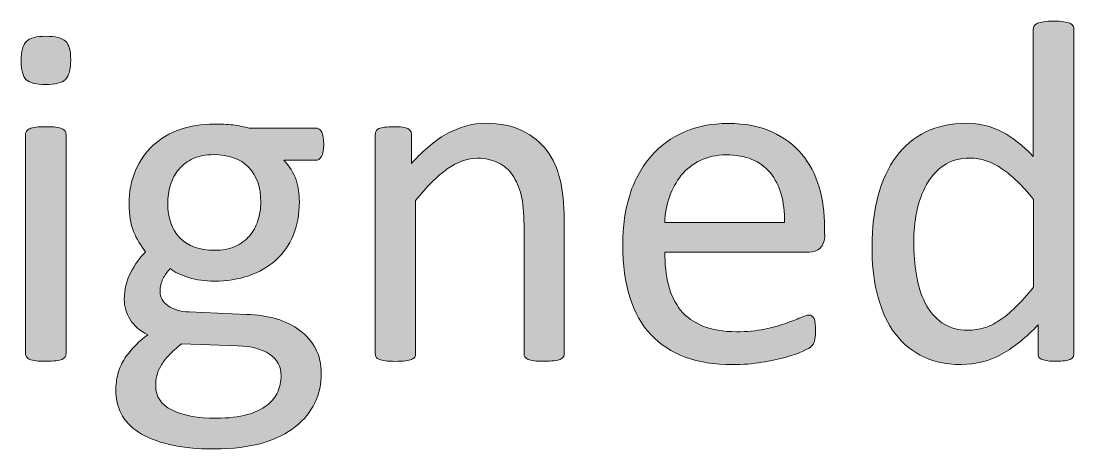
# Model space of a CAD drawing. Header units: inches. Extents: x 247 to 2765, y -1897 to -1110.
# Drawn here: x 672.48 to 680.8, y -1879.73 to -1876.35 of the extents above; entities that cross this region are included whole.
import ezdxf

# ---------------------------------------------------------------- set-up
doc = ezdxf.new("R2010")
doc.units = ezdxf.units.IN
doc.header["$MEASUREMENT"] = 0
doc.layers.add('Layer 1', color=7, linetype='Continuous')

# ---------------------------------------------------------------- blocks, each defined once
blk = doc.blocks.new('block 48')
at = {"layer": 'Layer 1', "true_color": 0x010202}
h = blk.add_hatch(color=98, dxfattribs=at)
h.dxf.hatch_style = 2
edge = h.paths.add_edge_path()
edge.add_spline(control_points=[(680.7989, -1878.9747), (680.7989, -1878.985), (680.7969, -1878.9954), (680.792, -1879.0023), (680.7872, -1879.0099), (680.78, -1879.0161), (680.7693, -1879.0202), (680.7583, -1879.026), (680.7438, -1879.0285), (680.7259, -1879.0312), (680.708, -1879.0333), (680.6859, -1879.0347), (680.6597, -1879.0347), (680.6332, -1879.0347), (680.6101, -1879.034), (680.5929, -1879.0312), (680.5757, -1879.0285), (680.5602, -1879.025), (680.5488, -1879.0202), (680.5371, -1879.0161), (680.5285, -1879.0109), (680.5233, -1879.0023), (680.5185, -1878.995), (680.5161, -1878.9857), (680.5161, -1878.9747), (680.5161, -1878.9747), (680.5161, -1878.747), (680.5161, -1878.747), (680.4241, -1878.8445), (680.3304, -1878.9223), (680.2312, -1878.9768), (680.1337, -1879.0319), (680.0252, -1879.0602), (679.908, -1879.0602), (679.7816, -1879.0602), (679.6724, -1879.0353), (679.5828, -1878.9857), (679.4925, -1878.9368), (679.4195, -1878.8693), (679.3637, -1878.7852), (679.3089, -1878.7029), (679.2679, -1878.6026), (679.2411, -1878.489), (679.2142, -1878.3753), (679.2032, -1878.2554), (679.2032, -1878.1293), (679.2032, -1877.9805), (679.2197, -1877.8444), (679.2517, -1877.7248), (679.2845, -1877.6049), (679.332, -1877.5023), (679.394, -1877.4175), (679.4571, -1877.3338), (679.5346, -1877.2673), (679.6276, -1877.2219), (679.7216, -1877.1764), (679.8281, -1877.1536), (679.9507, -1877.1536), (680.052, -1877.1536), (680.145, -1877.176), (680.2291, -1877.2201), (680.3132, -1877.2642), (680.3965, -1877.3297), (680.4785, -1877.4158), (680.4785, -1877.4158), (680.4785, -1876.4092), (680.4785, -1876.4092), (680.4785, -1876.4002), (680.4806, -1876.3902), (680.4858, -1876.383), (680.4909, -1876.374), (680.4992, -1876.3678), (680.5116, -1876.3633), (680.524, -1876.3578), (680.5405, -1876.3547), (680.5609, -1876.352), (680.5812, -1876.3475), (680.6067, -1876.3454), (680.6377, -1876.3454), (680.6701, -1876.3454), (680.6963, -1876.3475), (680.7169, -1876.352), (680.7383, -1876.3547), (680.7541, -1876.3589), (680.7665, -1876.3633), (680.7762, -1876.3678), (680.7865, -1876.373), (680.7907, -1876.383), (680.7982, -1876.3902), (680.7996, -1876.3995), (680.7996, -1876.4092), (680.7996, -1876.4092), (680.7989, -1878.9747), (680.7989, -1878.9747), (680.7989, -1878.9747), (680.7989, -1878.9747), (680.7989, -1878.9747)], knot_values=[0, 0, 0, 0, 1, 1, 1, 2, 2, 2, 3, 3, 3, 4, 4, 4, 5, 5, 5, 6, 6, 6, 7, 7, 7, 8, 8, 8, 9, 9, 9, 10, 10, 10, 11, 11, 11, 12, 12, 12, 13, 13, 13, 14, 14, 14, 15, 15, 15, 16, 16, 16, 17, 17, 17, 18, 18, 18, 19, 19, 19, 20, 20, 20, 21, 21, 21, 22, 22, 22, 23, 23, 23, 24, 24, 24, 25, 25, 25, 26, 26, 26, 27, 27, 27, 28, 28, 28, 29, 29, 29, 30, 30, 30, 31, 31, 31, 32, 32, 32, 32], degree=3, periodic=1)
edge = h.paths.add_edge_path()
edge.add_spline(control_points=[(680.4799, -1877.7552), (680.3938, -1877.649), (680.3111, -1877.5677), (680.2298, -1877.5126), (680.1492, -1877.4568), (680.0651, -1877.4286), (679.9776, -1877.4286), (679.897, -1877.4286), (679.8281, -1877.4478), (679.7716, -1877.4864), (679.7158, -1877.524), (679.6703, -1877.5753), (679.6338, -1877.6387), (679.598, -1877.7024), (679.5732, -1877.7724), (679.5563, -1877.8523), (679.5401, -1877.9322), (679.5325, -1878.0135), (679.5325, -1878.0948), (679.5325, -1878.1823), (679.5397, -1878.2678), (679.5539, -1878.3522), (679.5663, -1878.4345), (679.5907, -1878.5086), (679.6235, -1878.5747), (679.6572, -1878.6395), (679.7024, -1878.6919), (679.7564, -1878.7305), (679.8116, -1878.7687), (679.8818, -1878.7897), (679.9645, -1878.7897), (680.0066, -1878.7897), (680.0479, -1878.7825), (680.0885, -1878.7708), (680.1258, -1878.7608), (680.1678, -1878.7404), (680.2084, -1878.7129), (680.2494, -1878.687), (680.2922, -1878.6509), (680.3376, -1878.6082), (680.3824, -1878.5647), (680.4303, -1878.5127), (680.4792, -1878.4493), (680.4792, -1878.4493), (680.4792, -1877.7548), (680.4792, -1877.7548), (680.4792, -1877.7548), (680.4799, -1877.7548), (680.4799, -1877.7548), (680.4799, -1877.7548), (680.4799, -1877.7552), (680.4799, -1877.7552)], knot_values=[0, 0, 0, 0, 1, 1, 1, 2, 2, 2, 3, 3, 3, 4, 4, 4, 5, 5, 5, 6, 6, 6, 7, 7, 7, 8, 8, 8, 9, 9, 9, 10, 10, 10, 11, 11, 11, 12, 12, 12, 13, 13, 13, 14, 14, 14, 15, 15, 15, 16, 16, 16, 17, 17, 17, 17], degree=3, periodic=1)
h = blk.add_hatch(color=98, dxfattribs=at)
h.dxf.hatch_style = 2
edge = h.paths.add_edge_path()
edge.add_spline(control_points=[(672.8683, -1876.6541), (672.8683, -1876.7292), (672.8538, -1876.7795), (672.8259, -1876.8074), (672.798, -1876.835), (672.7453, -1876.847), (672.6706, -1876.847), (672.5962, -1876.847), (672.5452, -1876.835), (672.5162, -1876.8088), (672.489, -1876.7819), (672.4756, -1876.7323), (672.4756, -1876.6593), (672.4756, -1876.5845), (672.49, -1876.5339), (672.518, -1876.506), (672.5459, -1876.4784), (672.5989, -1876.4657), (672.6726, -1876.4657), (672.7477, -1876.4657), (672.7977, -1876.4784), (672.8273, -1876.5046), (672.8549, -1876.5325), (672.8683, -1876.5811), (672.8683, -1876.6541)], knot_values=[0, 0, 0, 0, 1, 1, 1, 2, 2, 2, 3, 3, 3, 4, 4, 4, 5, 5, 5, 6, 6, 6, 7, 7, 7, 8, 8, 8, 8], degree=3, periodic=1)
edge = h.paths.add_edge_path()
edge.add_spline(control_points=[(672.8311, -1878.9747), (672.8311, -1878.985), (672.8284, -1878.994), (672.8235, -1879.0009), (672.818, -1879.0081), (672.8101, -1879.0147), (672.7994, -1879.0195), (672.7877, -1879.0254), (672.7712, -1879.0285), (672.7508, -1879.0312), (672.7291, -1879.0333), (672.7036, -1879.0347), (672.6706, -1879.0347), (672.6396, -1879.0347), (672.6148, -1879.034), (672.5934, -1879.0312), (672.572, -1879.0285), (672.5565, -1879.0243), (672.5438, -1879.0195), (672.5317, -1879.014), (672.5224, -1879.0085), (672.519, -1879.0009), (672.5142, -1878.9933), (672.5114, -1878.9857), (672.5114, -1878.9747), (672.5114, -1878.9747), (672.5114, -1877.2405), (672.5114, -1877.2405), (672.5114, -1877.2332), (672.5142, -1877.2232), (672.519, -1877.2156), (672.5238, -1877.2084), (672.5317, -1877.2029), (672.5438, -1877.1964), (672.5555, -1877.1908), (672.572, -1877.1884), (672.5934, -1877.1846), (672.6148, -1877.1819), (672.6396, -1877.1805), (672.6706, -1877.1805), (672.7036, -1877.1805), (672.7291, -1877.1819), (672.7508, -1877.1846), (672.7712, -1877.1884), (672.7874, -1877.1919), (672.7994, -1877.1964), (672.8101, -1877.2029), (672.8194, -1877.2081), (672.8235, -1877.2156), (672.8284, -1877.2236), (672.8311, -1877.2325), (672.8311, -1877.2405), (672.8311, -1877.2405), (672.8311, -1878.9747), (672.8311, -1878.9747)], knot_values=[0, 0, 0, 0, 1, 1, 1, 2, 2, 2, 3, 3, 3, 4, 4, 4, 5, 5, 5, 6, 6, 6, 7, 7, 7, 8, 8, 8, 9, 9, 9, 10, 10, 10, 11, 11, 11, 12, 12, 12, 13, 13, 13, 14, 14, 14, 15, 15, 15, 16, 16, 16, 17, 17, 17, 18, 18, 18, 18], degree=3, periodic=1)
h = blk.add_hatch(color=98, dxfattribs=at)
h.dxf.hatch_style = 2
edge = h.paths.add_edge_path()
edge.add_spline(control_points=[(676.7702, -1878.9747), (676.7702, -1878.985), (676.7675, -1878.994), (676.7627, -1879.0009), (676.7571, -1879.0081), (676.7499, -1879.0147), (676.7385, -1879.0195), (676.7275, -1879.0254), (676.711, -1879.0285), (676.69, -1879.0312), (676.6683, -1879.0333), (676.6435, -1879.0347), (676.6124, -1879.0347), (676.5801, -1879.0347), (676.5539, -1879.034), (676.5332, -1879.0312), (676.5119, -1879.0285), (676.4963, -1879.0243), (676.485, -1879.0195), (676.4733, -1879.014), (676.4636, -1879.0085), (676.4595, -1879.0009), (676.4543, -1878.9933), (676.4519, -1878.9857), (676.4519, -1878.9747), (676.4519, -1878.9747), (676.4519, -1877.9598), (676.4519, -1877.9598), (676.4519, -1877.8606), (676.4443, -1877.7813), (676.4292, -1877.7207), (676.414, -1877.6608), (676.392, -1877.6084), (676.3623, -1877.565), (676.3327, -1877.5209), (676.2955, -1877.4878), (676.2486, -1877.4651), (676.2011, -1877.4427), (676.1474, -1877.4299), (676.085, -1877.4299), (676.0047, -1877.4299), (675.9262, -1877.4582), (675.8456, -1877.5147), (675.7656, -1877.5712), (675.6823, -1877.6539), (675.5948, -1877.7634), (675.5948, -1877.7634), (675.5948, -1878.9754), (675.5948, -1878.9754), (675.5948, -1878.9857), (675.592, -1878.9947), (675.5875, -1879.0016), (675.5817, -1879.0088), (675.5741, -1879.0154), (675.5631, -1879.0202), (675.5514, -1879.026), (675.5355, -1879.0291), (675.5148, -1879.0319), (675.4935, -1879.034), (675.4676, -1879.0353), (675.4349, -1879.0353), (675.4032, -1879.0353), (675.3788, -1879.0347), (675.3571, -1879.0319), (675.3364, -1879.0291), (675.3205, -1879.025), (675.3081, -1879.0202), (675.2957, -1879.0147), (675.2868, -1879.0092), (675.2826, -1879.0016), (675.2785, -1878.994), (675.2764, -1878.9864), (675.2764, -1878.9754), (675.2764, -1878.9754), (675.2764, -1877.2411), (675.2764, -1877.2411), (675.2764, -1877.2322), (675.2778, -1877.2225), (675.282, -1877.2156), (675.2861, -1877.2084), (675.2937, -1877.2026), (675.3054, -1877.1957), (675.3157, -1877.1902), (675.3302, -1877.1867), (675.3495, -1877.184), (675.3674, -1877.1826), (675.3901, -1877.1812), (675.4198, -1877.1812), (675.448, -1877.1812), (675.4714, -1877.1819), (675.49, -1877.184), (675.5086, -1877.1867), (675.5231, -1877.1912), (675.5334, -1877.1957), (675.5431, -1877.2026), (675.5514, -1877.2081), (675.5558, -1877.2156), (675.56, -1877.2232), (675.5627, -1877.2325), (675.5627, -1877.2411), (675.5627, -1877.2411), (675.5627, -1877.4706), (675.5627, -1877.4706), (675.6606, -1877.3607), (675.7577, -1877.2811), (675.8549, -1877.2301), (675.9513, -1877.1788), (676.0492, -1877.1533), (676.1484, -1877.1533), (676.2641, -1877.1533), (676.362, -1877.1743), (676.4405, -1877.2125), (676.5191, -1877.2518), (676.5832, -1877.3052), (676.6321, -1877.3696), (676.681, -1877.4351), (676.7161, -1877.5116), (676.7368, -1877.5998), (676.7589, -1877.688), (676.7692, -1877.7934), (676.7692, -1877.9157), (676.7692, -1877.9157), (676.7702, -1878.9747), (676.7702, -1878.9747), (676.7702, -1878.9747), (676.7702, -1878.9747), (676.7702, -1878.9747)], knot_values=[0, 0, 0, 0, 1, 1, 1, 2, 2, 2, 3, 3, 3, 4, 4, 4, 5, 5, 5, 6, 6, 6, 7, 7, 7, 8, 8, 8, 9, 9, 9, 10, 10, 10, 11, 11, 11, 12, 12, 12, 13, 13, 13, 14, 14, 14, 15, 15, 15, 16, 16, 16, 17, 17, 17, 18, 18, 18, 19, 19, 19, 20, 20, 20, 21, 21, 21, 22, 22, 22, 23, 23, 23, 24, 24, 24, 25, 25, 25, 26, 26, 26, 27, 27, 27, 28, 28, 28, 29, 29, 29, 30, 30, 30, 31, 31, 31, 32, 32, 32, 33, 33, 33, 34, 34, 34, 35, 35, 35, 36, 36, 36, 37, 37, 37, 38, 38, 38, 39, 39, 39, 40, 40, 40, 41, 41, 41, 42, 42, 42, 42], degree=3, periodic=1)
h = blk.add_hatch(color=98, dxfattribs=at)
h.dxf.hatch_style = 2
edge = h.paths.add_edge_path()
edge.add_spline(control_points=[(674.8689, -1877.32), (674.8689, -1877.3648), (674.8616, -1877.3972), (674.8499, -1877.4162), (674.8375, -1877.4379), (674.8224, -1877.4458), (674.8024, -1877.4458), (674.8024, -1877.4458), (674.5537, -1877.4458), (674.5537, -1877.4458), (674.5984, -1877.4919), (674.6308, -1877.5436), (674.6494, -1877.6005), (674.6673, -1877.6552), (674.676, -1877.7138), (674.676, -1877.7744), (674.676, -1877.8737), (674.6598, -1877.9625), (674.6267, -1878.0407), (674.595, -1878.1179), (674.5488, -1878.1817), (674.4889, -1878.2364), (674.4289, -1878.2891), (674.358, -1878.3301), (674.2756, -1878.3584), (674.194, -1878.3866), (674.102, -1878.4011), (674.0028, -1878.4011), (673.9318, -1878.4011), (673.8643, -1878.3932), (673.8016, -1878.3729), (673.7375, -1878.3543), (673.6893, -1878.3308), (673.6541, -1878.3026), (673.6321, -1878.3253), (673.6121, -1878.3532), (673.597, -1878.3828), (673.5825, -1878.4118), (673.5749, -1878.4462), (673.5749, -1878.4848), (673.5749, -1878.5296), (673.5956, -1878.5658), (673.6376, -1878.5954), (673.6796, -1878.625), (673.7341, -1878.6426), (673.8043, -1878.6447), (673.8043, -1878.6447), (674.257, -1878.664), (674.257, -1878.664), (674.3432, -1878.6667), (674.4224, -1878.6784), (674.4941, -1878.6998), (674.5664, -1878.7222), (674.6284, -1878.7515), (674.6808, -1878.7918), (674.7331, -1878.8293), (674.7752, -1878.8789), (674.8041, -1878.9348), (674.8337, -1878.9919), (674.8489, -1879.0598), (674.8489, -1879.1346), (674.8489, -1879.2138), (674.8324, -1879.2896), (674.7986, -1879.3626), (674.7655, -1879.4336), (674.7139, -1879.498), (674.645, -1879.5514), (674.5767, -1879.6059), (674.4892, -1879.6493), (674.3824, -1879.681), (674.2749, -1879.712), (674.1495, -1879.7278), (674.0049, -1879.7278), (673.865, -1879.7278), (673.7458, -1879.7168), (673.6473, -1879.6927), (673.5487, -1879.6686), (673.4674, -1879.6362), (673.4047, -1879.5948), (673.3413, -1879.5542), (673.2952, -1879.5046), (673.2676, -1879.4474), (673.2387, -1879.3902), (673.2249, -1879.3289), (673.2249, -1879.2631), (673.2249, -1879.2204), (673.2304, -1879.179), (673.2407, -1879.138), (673.2504, -1879.0987), (673.2662, -1879.0608), (673.2876, -1879.025), (673.31, -1878.9885), (673.3358, -1878.9558), (673.3682, -1878.9223), (673.3992, -1878.8886), (673.4343, -1878.8562), (673.4771, -1878.8255), (673.4137, -1878.7932), (673.3675, -1878.7525), (673.3379, -1878.7043), (673.3069, -1878.6536), (673.2917, -1878.6023), (673.2917, -1878.5458), (673.2917, -1878.4679), (673.3083, -1878.3977), (673.3406, -1878.3356), (673.373, -1878.2726), (673.4123, -1878.2192), (673.4598, -1878.1686), (673.4206, -1878.121), (673.3889, -1878.0676), (673.3648, -1878.008), (673.342, -1877.9481), (673.3296, -1877.8757), (673.3296, -1877.7927), (673.3296, -1877.6935), (673.3462, -1877.6046), (673.3809, -1877.5257), (673.4144, -1877.4472), (673.4605, -1877.382), (673.5198, -1877.3269), (673.579, -1877.2732), (673.65, -1877.2315), (673.7327, -1877.2029), (673.8147, -1877.174), (673.9049, -1877.1595), (674.0042, -1877.1595), (674.0558, -1877.1595), (674.1055, -1877.1622), (674.1509, -1877.1667), (674.1971, -1877.174), (674.2398, -1877.1805), (674.2791, -1877.1908), (674.2791, -1877.1908), (674.802, -1877.1908), (674.802, -1877.1908), (674.8248, -1877.1908), (674.8406, -1877.2015), (674.8523, -1877.2225), (674.8623, -1877.2425), (674.8689, -1877.2766), (674.8689, -1877.32)], knot_values=[0, 0, 0, 0, 1, 1, 1, 2, 2, 2, 3, 3, 3, 4, 4, 4, 5, 5, 5, 6, 6, 6, 7, 7, 7, 8, 8, 8, 9, 9, 9, 10, 10, 10, 11, 11, 11, 12, 12, 12, 13, 13, 13, 14, 14, 14, 15, 15, 15, 16, 16, 16, 17, 17, 17, 18, 18, 18, 19, 19, 19, 20, 20, 20, 21, 21, 21, 22, 22, 22, 23, 23, 23, 24, 24, 24, 25, 25, 25, 26, 26, 26, 27, 27, 27, 28, 28, 28, 29, 29, 29, 30, 30, 30, 31, 31, 31, 32, 32, 32, 33, 33, 33, 34, 34, 34, 35, 35, 35, 36, 36, 36, 37, 37, 37, 38, 38, 38, 39, 39, 39, 40, 40, 40, 41, 41, 41, 42, 42, 42, 43, 43, 43, 44, 44, 44, 45, 45, 45, 46, 46, 46, 47, 47, 47, 47], degree=3, periodic=1)
edge = h.paths.add_edge_path()
edge.add_spline(control_points=[(674.5313, -1879.1504), (674.5313, -1879.076), (674.5006, -1879.0181), (674.4393, -1878.9775), (674.378, -1878.9385), (674.2963, -1878.9155), (674.1919, -1878.9134), (674.1919, -1878.9134), (673.7434, -1878.8982), (673.7434, -1878.8982), (673.7027, -1878.9299), (673.669, -1878.9602), (673.6428, -1878.9892), (673.6166, -1879.0181), (673.5952, -1879.0457), (673.5801, -1879.0726), (673.5642, -1879.0987), (673.5546, -1879.1239), (673.5484, -1879.1504), (673.5415, -1879.1759), (673.5401, -1879.2021), (673.5401, -1879.2297), (673.5401, -1879.313), (673.5821, -1879.3764), (673.6669, -1879.4191), (673.7513, -1879.4619), (673.8691, -1879.4849), (674.021, -1879.4849), (674.1168, -1879.4849), (674.1981, -1879.4753), (674.2636, -1879.4567), (674.329, -1879.4381), (674.3807, -1879.4133), (674.42, -1879.3823), (674.46, -1879.352), (674.4882, -1879.3158), (674.5061, -1879.2762), (674.522, -1879.2362), (674.5313, -1879.1938), (674.5313, -1879.1504)], knot_values=[0, 0, 0, 0, 1, 1, 1, 2, 2, 2, 3, 3, 3, 4, 4, 4, 5, 5, 5, 6, 6, 6, 7, 7, 7, 8, 8, 8, 9, 9, 9, 10, 10, 10, 11, 11, 11, 12, 12, 12, 13, 13, 13, 13], degree=3, periodic=1)
edge = h.paths.add_edge_path()
edge.add_spline(control_points=[(674.3714, -1877.7769), (674.3714, -1877.659), (674.3383, -1877.5657), (674.2736, -1877.5006), (674.2088, -1877.4337), (674.1179, -1877.4013), (673.998, -1877.4013), (673.936, -1877.4013), (673.8829, -1877.4117), (673.8374, -1877.4317), (673.7913, -1877.4534), (673.7541, -1877.4816), (673.7244, -1877.5164), (673.6941, -1877.5522), (673.6714, -1877.5936), (673.6569, -1877.6411), (673.6417, -1877.689), (673.6349, -1877.7369), (673.6349, -1877.7879), (673.6349, -1877.9023), (673.6672, -1877.9925), (673.7306, -1878.059), (673.7954, -1878.1245), (673.8863, -1878.1572), (674.0028, -1878.1572), (674.0662, -1878.1572), (674.1199, -1878.1479), (674.1668, -1878.1272), (674.2129, -1878.1069), (674.2508, -1878.0793), (674.2812, -1878.0452), (674.3108, -1878.0084), (674.3335, -1877.9687), (674.348, -1877.9226), (674.3628, -1877.8747), (674.3714, -1877.8268), (674.3714, -1877.7769)], knot_values=[0, 0, 0, 0, 1, 1, 1, 2, 2, 2, 3, 3, 3, 4, 4, 4, 5, 5, 5, 6, 6, 6, 7, 7, 7, 8, 8, 8, 9, 9, 9, 10, 10, 10, 11, 11, 11, 12, 12, 12, 12], degree=3, periodic=1)
h = blk.add_hatch(color=98, dxfattribs=at)
h.dxf.hatch_style = 2
edge = h.paths.add_edge_path()
edge.add_spline(control_points=[(678.8297, -1878.0328), (678.8297, -1878.0831), (678.8173, -1878.1183), (678.7928, -1878.1396), (678.768, -1878.162), (678.7398, -1878.1713), (678.7074, -1878.1713), (678.7074, -1878.1713), (677.565, -1878.1713), (677.565, -1878.1713), (677.565, -1878.2678), (677.574, -1878.3553), (677.594, -1878.4318), (677.6139, -1878.5089), (677.6453, -1878.5751), (677.6904, -1878.6305), (677.7352, -1878.686), (677.7951, -1878.7274), (677.8661, -1878.7563), (677.9385, -1878.7859), (678.0273, -1878.8011), (678.1314, -1878.8011), (678.2134, -1878.8011), (678.2871, -1878.7942), (678.3526, -1878.7804), (678.418, -1878.7673), (678.4738, -1878.7522), (678.5207, -1878.7356), (678.5682, -1878.7191), (678.6061, -1878.7039), (678.6371, -1878.6901), (678.6674, -1878.6771), (678.6895, -1878.6695), (678.7047, -1878.6695), (678.7129, -1878.6695), (678.7219, -1878.6722), (678.7281, -1878.6771), (678.7357, -1878.6812), (678.7412, -1878.6881), (678.7446, -1878.697), (678.7494, -1878.706), (678.7522, -1878.7194), (678.7536, -1878.7349), (678.7556, -1878.7508), (678.7563, -1878.7701), (678.7563, -1878.7935), (678.7563, -1878.81), (678.7556, -1878.8245), (678.7543, -1878.8369), (678.7536, -1878.8493), (678.7515, -1878.8593), (678.7494, -1878.87), (678.7474, -1878.8796), (678.7432, -1878.8879), (678.7398, -1878.8962), (678.7357, -1878.9031), (678.7295, -1878.9106), (678.7226, -1878.9182), (678.715, -1878.9261), (678.695, -1878.9379), (678.6599, -1878.9544), (678.6247, -1878.9702), (678.5793, -1878.9861), (678.5248, -1879.0012), (678.4697, -1879.0164), (678.4049, -1879.0309), (678.3326, -1879.0426), (678.2602, -1879.055), (678.1824, -1879.0612), (678.1011, -1879.0612), (677.9584, -1879.0612), (677.833, -1879.0412), (677.7259, -1879.0012), (677.6188, -1878.9613), (677.5278, -1878.9027), (677.4541, -1878.8242), (677.381, -1878.746), (677.3263, -1878.6478), (677.2884, -1878.5293), (677.2519, -1878.4114), (677.2329, -1878.2726), (677.2329, -1878.1172), (677.2329, -1877.9684), (677.2525, -1877.833), (677.2904, -1877.7138), (677.3283, -1877.5953), (677.3855, -1877.4947), (677.4579, -1877.4124), (677.5302, -1877.3297), (677.6177, -1877.2663), (677.7204, -1877.2215), (677.8237, -1877.1774), (677.9374, -1877.155), (678.0656, -1877.155), (678.2013, -1877.155), (678.3171, -1877.1774), (678.4122, -1877.2215), (678.5076, -1877.2656), (678.5865, -1877.3242), (678.6485, -1877.3979), (678.7098, -1877.4716), (678.756, -1877.5584), (678.7849, -1877.6577), (678.8139, -1877.7565), (678.8283, -1877.8626), (678.8283, -1877.9756), (678.8283, -1877.9756), (678.8283, -1878.0328), (678.8283, -1878.0328), (678.8283, -1878.0328), (678.8297, -1878.0328), (678.8297, -1878.0328), (678.8297, -1878.0328), (678.8297, -1878.0328), (678.8297, -1878.0328)], knot_values=[0, 0, 0, 0, 1, 1, 1, 2, 2, 2, 3, 3, 3, 4, 4, 4, 5, 5, 5, 6, 6, 6, 7, 7, 7, 8, 8, 8, 9, 9, 9, 10, 10, 10, 11, 11, 11, 12, 12, 12, 13, 13, 13, 14, 14, 14, 15, 15, 15, 16, 16, 16, 17, 17, 17, 18, 18, 18, 19, 19, 19, 20, 20, 20, 21, 21, 21, 22, 22, 22, 23, 23, 23, 24, 24, 24, 25, 25, 25, 26, 26, 26, 27, 27, 27, 28, 28, 28, 29, 29, 29, 30, 30, 30, 31, 31, 31, 32, 32, 32, 33, 33, 33, 34, 34, 34, 35, 35, 35, 36, 36, 36, 37, 37, 37, 38, 38, 38, 38], degree=3, periodic=1)
edge = h.paths.add_edge_path()
edge.add_spline(control_points=[(678.5107, -1877.9388), (678.5145, -1877.7703), (678.4762, -1877.6394), (678.3998, -1877.546), (678.3212, -1877.4503), (678.2051, -1877.4034), (678.0518, -1877.4034), (677.9726, -1877.4034), (677.9044, -1877.4179), (677.8444, -1877.4475), (677.7845, -1877.4771), (677.7345, -1877.5164), (677.6949, -1877.5646), (677.6549, -1877.6146), (677.6239, -1877.6707), (677.6015, -1877.7355), (677.5791, -1877.7999), (677.566, -1877.8678), (677.5647, -1877.9388), (677.5647, -1877.9388), (678.5107, -1877.9388), (678.5107, -1877.9388), (678.5107, -1877.9388), (678.5107, -1877.9388), (678.5107, -1877.9388)], knot_values=[0, 0, 0, 0, 1, 1, 1, 2, 2, 2, 3, 3, 3, 4, 4, 4, 5, 5, 5, 6, 6, 6, 7, 7, 7, 8, 8, 8, 8], degree=3, periodic=1)
at = {"layer": 'Layer 1', "lineweight": 0}
for points, knots in [([(680.7989, -1878.9747), (680.7989, -1878.985), (680.7969, -1878.9954), (680.792, -1879.0023), (680.7872, -1879.0099), (680.78, -1879.0161), (680.7693, -1879.0202), (680.7583, -1879.026), (680.7438, -1879.0285), (680.7259, -1879.0312), (680.708, -1879.0333), (680.6859, -1879.0347), (680.6597, -1879.0347), (680.6332, -1879.0347), (680.6101, -1879.034), (680.5929, -1879.0312), (680.5757, -1879.0285), (680.5602, -1879.025), (680.5488, -1879.0202), (680.5371, -1879.0161), (680.5285, -1879.0109), (680.5233, -1879.0023), (680.5185, -1878.995), (680.5161, -1878.9857), (680.5161, -1878.9747), (680.5161, -1878.9747), (680.5161, -1878.747), (680.5161, -1878.747), (680.4241, -1878.8445), (680.3304, -1878.9223), (680.2312, -1878.9768), (680.1337, -1879.0319), (680.0252, -1879.0602), (679.908, -1879.0602), (679.7816, -1879.0602), (679.6724, -1879.0353), (679.5828, -1878.9857), (679.4925, -1878.9368), (679.4195, -1878.8693), (679.3637, -1878.7852), (679.3089, -1878.7029), (679.2679, -1878.6026), (679.2411, -1878.489), (679.2142, -1878.3753), (679.2032, -1878.2554), (679.2032, -1878.1293), (679.2032, -1877.9805), (679.2197, -1877.8444), (679.2517, -1877.7248), (679.2845, -1877.6049), (679.332, -1877.5023), (679.394, -1877.4175), (679.4571, -1877.3338), (679.5346, -1877.2673), (679.6276, -1877.2219), (679.7216, -1877.1764), (679.8281, -1877.1536), (679.9507, -1877.1536), (680.052, -1877.1536), (680.145, -1877.176), (680.2291, -1877.2201), (680.3132, -1877.2642), (680.3965, -1877.3297), (680.4785, -1877.4158), (680.4785, -1877.4158), (680.4785, -1876.4092), (680.4785, -1876.4092), (680.4785, -1876.4002), (680.4806, -1876.3902), (680.4858, -1876.383), (680.4909, -1876.374), (680.4992, -1876.3678), (680.5116, -1876.3633), (680.524, -1876.3578), (680.5405, -1876.3547), (680.5609, -1876.352), (680.5812, -1876.3475), (680.6067, -1876.3454), (680.6377, -1876.3454), (680.6701, -1876.3454), (680.6963, -1876.3475), (680.7169, -1876.352), (680.7383, -1876.3547), (680.7541, -1876.3589), (680.7665, -1876.3633), (680.7762, -1876.3678), (680.7865, -1876.373), (680.7907, -1876.383), (680.7982, -1876.3902), (680.7996, -1876.3995), (680.7996, -1876.4092), (680.7996, -1876.4092), (680.7989, -1878.9747), (680.7989, -1878.9747), (680.7989, -1878.9747), (680.7989, -1878.9747), (680.7989, -1878.9747)], [0, 0, 0, 0, 1, 1, 1, 2, 2, 2, 3, 3, 3, 4, 4, 4, 5, 5, 5, 6, 6, 6, 7, 7, 7, 8, 8, 8, 9, 9, 9, 10, 10, 10, 11, 11, 11, 12, 12, 12, 13, 13, 13, 14, 14, 14, 15, 15, 15, 16, 16, 16, 17, 17, 17, 18, 18, 18, 19, 19, 19, 20, 20, 20, 21, 21, 21, 22, 22, 22, 23, 23, 23, 24, 24, 24, 25, 25, 25, 26, 26, 26, 27, 27, 27, 28, 28, 28, 29, 29, 29, 30, 30, 30, 31, 31, 31, 32, 32, 32, 32]), ([(672.8683, -1876.6541), (672.8683, -1876.7292), (672.8538, -1876.7795), (672.8259, -1876.8074), (672.798, -1876.835), (672.7453, -1876.847), (672.6706, -1876.847), (672.5962, -1876.847), (672.5452, -1876.835), (672.5162, -1876.8088), (672.489, -1876.7819), (672.4756, -1876.7323), (672.4756, -1876.6593), (672.4756, -1876.5845), (672.49, -1876.5339), (672.518, -1876.506), (672.5459, -1876.4784), (672.5989, -1876.4657), (672.6726, -1876.4657), (672.7477, -1876.4657), (672.7977, -1876.4784), (672.8273, -1876.5046), (672.8549, -1876.5325), (672.8683, -1876.5811), (672.8683, -1876.6541)], [0, 0, 0, 0, 1, 1, 1, 2, 2, 2, 3, 3, 3, 4, 4, 4, 5, 5, 5, 6, 6, 6, 7, 7, 7, 8, 8, 8, 8]), ([(676.7702, -1878.9747), (676.7702, -1878.985), (676.7675, -1878.994), (676.7627, -1879.0009), (676.7571, -1879.0081), (676.7499, -1879.0147), (676.7385, -1879.0195), (676.7275, -1879.0254), (676.711, -1879.0285), (676.69, -1879.0312), (676.6683, -1879.0333), (676.6435, -1879.0347), (676.6124, -1879.0347), (676.5801, -1879.0347), (676.5539, -1879.034), (676.5332, -1879.0312), (676.5119, -1879.0285), (676.4963, -1879.0243), (676.485, -1879.0195), (676.4733, -1879.014), (676.4636, -1879.0085), (676.4595, -1879.0009), (676.4543, -1878.9933), (676.4519, -1878.9857), (676.4519, -1878.9747), (676.4519, -1878.9747), (676.4519, -1877.9598), (676.4519, -1877.9598), (676.4519, -1877.8606), (676.4443, -1877.7813), (676.4292, -1877.7207), (676.414, -1877.6608), (676.392, -1877.6084), (676.3623, -1877.565), (676.3327, -1877.5209), (676.2955, -1877.4878), (676.2486, -1877.4651), (676.2011, -1877.4427), (676.1474, -1877.4299), (676.085, -1877.4299), (676.0047, -1877.4299), (675.9262, -1877.4582), (675.8456, -1877.5147), (675.7656, -1877.5712), (675.6823, -1877.6539), (675.5948, -1877.7634), (675.5948, -1877.7634), (675.5948, -1878.9754), (675.5948, -1878.9754), (675.5948, -1878.9857), (675.592, -1878.9947), (675.5875, -1879.0016), (675.5817, -1879.0088), (675.5741, -1879.0154), (675.5631, -1879.0202), (675.5514, -1879.026), (675.5355, -1879.0291), (675.5148, -1879.0319), (675.4935, -1879.034), (675.4676, -1879.0353), (675.4349, -1879.0353), (675.4032, -1879.0353), (675.3788, -1879.0347), (675.3571, -1879.0319), (675.3364, -1879.0291), (675.3205, -1879.025), (675.3081, -1879.0202), (675.2957, -1879.0147), (675.2868, -1879.0092), (675.2826, -1879.0016), (675.2785, -1878.994), (675.2764, -1878.9864), (675.2764, -1878.9754), (675.2764, -1878.9754), (675.2764, -1877.2411), (675.2764, -1877.2411), (675.2764, -1877.2322), (675.2778, -1877.2225), (675.282, -1877.2156), (675.2861, -1877.2084), (675.2937, -1877.2026), (675.3054, -1877.1957), (675.3157, -1877.1902), (675.3302, -1877.1867), (675.3495, -1877.184), (675.3674, -1877.1826), (675.3901, -1877.1812), (675.4198, -1877.1812), (675.448, -1877.1812), (675.4714, -1877.1819), (675.49, -1877.184), (675.5086, -1877.1867), (675.5231, -1877.1912), (675.5334, -1877.1957), (675.5431, -1877.2026), (675.5514, -1877.2081), (675.5558, -1877.2156), (675.56, -1877.2232), (675.5627, -1877.2325), (675.5627, -1877.2411), (675.5627, -1877.2411), (675.5627, -1877.4706), (675.5627, -1877.4706), (675.6606, -1877.3607), (675.7577, -1877.2811), (675.8549, -1877.2301), (675.9513, -1877.1788), (676.0492, -1877.1533), (676.1484, -1877.1533), (676.2641, -1877.1533), (676.362, -1877.1743), (676.4405, -1877.2125), (676.5191, -1877.2518), (676.5832, -1877.3052), (676.6321, -1877.3696), (676.681, -1877.4351), (676.7161, -1877.5116), (676.7368, -1877.5998), (676.7589, -1877.688), (676.7692, -1877.7934), (676.7692, -1877.9157), (676.7692, -1877.9157), (676.7702, -1878.9747), (676.7702, -1878.9747), (676.7702, -1878.9747), (676.7702, -1878.9747), (676.7702, -1878.9747)], [0, 0, 0, 0, 1, 1, 1, 2, 2, 2, 3, 3, 3, 4, 4, 4, 5, 5, 5, 6, 6, 6, 7, 7, 7, 8, 8, 8, 9, 9, 9, 10, 10, 10, 11, 11, 11, 12, 12, 12, 13, 13, 13, 14, 14, 14, 15, 15, 15, 16, 16, 16, 17, 17, 17, 18, 18, 18, 19, 19, 19, 20, 20, 20, 21, 21, 21, 22, 22, 22, 23, 23, 23, 24, 24, 24, 25, 25, 25, 26, 26, 26, 27, 27, 27, 28, 28, 28, 29, 29, 29, 30, 30, 30, 31, 31, 31, 32, 32, 32, 33, 33, 33, 34, 34, 34, 35, 35, 35, 36, 36, 36, 37, 37, 37, 38, 38, 38, 39, 39, 39, 40, 40, 40, 41, 41, 41, 42, 42, 42, 42]), ([(672.8311, -1878.9747), (672.8311, -1878.985), (672.8284, -1878.994), (672.8235, -1879.0009), (672.818, -1879.0081), (672.8101, -1879.0147), (672.7994, -1879.0195), (672.7877, -1879.0254), (672.7712, -1879.0285), (672.7508, -1879.0312), (672.7291, -1879.0333), (672.7036, -1879.0347), (672.6706, -1879.0347), (672.6396, -1879.0347), (672.6148, -1879.034), (672.5934, -1879.0312), (672.572, -1879.0285), (672.5565, -1879.0243), (672.5438, -1879.0195), (672.5317, -1879.014), (672.5224, -1879.0085), (672.519, -1879.0009), (672.5142, -1878.9933), (672.5114, -1878.9857), (672.5114, -1878.9747), (672.5114, -1878.9747), (672.5114, -1877.2405), (672.5114, -1877.2405), (672.5114, -1877.2332), (672.5142, -1877.2232), (672.519, -1877.2156), (672.5238, -1877.2084), (672.5317, -1877.2029), (672.5438, -1877.1964), (672.5555, -1877.1908), (672.572, -1877.1884), (672.5934, -1877.1846), (672.6148, -1877.1819), (672.6396, -1877.1805), (672.6706, -1877.1805), (672.7036, -1877.1805), (672.7291, -1877.1819), (672.7508, -1877.1846), (672.7712, -1877.1884), (672.7874, -1877.1919), (672.7994, -1877.1964), (672.8101, -1877.2029), (672.8194, -1877.2081), (672.8235, -1877.2156), (672.8284, -1877.2236), (672.8311, -1877.2325), (672.8311, -1877.2405), (672.8311, -1877.2405), (672.8311, -1878.9747), (672.8311, -1878.9747)], [0, 0, 0, 0, 1, 1, 1, 2, 2, 2, 3, 3, 3, 4, 4, 4, 5, 5, 5, 6, 6, 6, 7, 7, 7, 8, 8, 8, 9, 9, 9, 10, 10, 10, 11, 11, 11, 12, 12, 12, 13, 13, 13, 14, 14, 14, 15, 15, 15, 16, 16, 16, 17, 17, 17, 18, 18, 18, 18]), ([(674.8689, -1877.32), (674.8689, -1877.3648), (674.8616, -1877.3972), (674.8499, -1877.4162), (674.8375, -1877.4379), (674.8224, -1877.4458), (674.8024, -1877.4458), (674.8024, -1877.4458), (674.5537, -1877.4458), (674.5537, -1877.4458), (674.5984, -1877.4919), (674.6308, -1877.5436), (674.6494, -1877.6005), (674.6673, -1877.6552), (674.676, -1877.7138), (674.676, -1877.7744), (674.676, -1877.8737), (674.6598, -1877.9625), (674.6267, -1878.0407), (674.595, -1878.1179), (674.5488, -1878.1817), (674.4889, -1878.2364), (674.4289, -1878.2891), (674.358, -1878.3301), (674.2756, -1878.3584), (674.194, -1878.3866), (674.102, -1878.4011), (674.0028, -1878.4011), (673.9318, -1878.4011), (673.8643, -1878.3932), (673.8016, -1878.3729), (673.7375, -1878.3543), (673.6893, -1878.3308), (673.6541, -1878.3026), (673.6321, -1878.3253), (673.6121, -1878.3532), (673.597, -1878.3828), (673.5825, -1878.4118), (673.5749, -1878.4462), (673.5749, -1878.4848), (673.5749, -1878.5296), (673.5956, -1878.5658), (673.6376, -1878.5954), (673.6796, -1878.625), (673.7341, -1878.6426), (673.8043, -1878.6447), (673.8043, -1878.6447), (674.257, -1878.664), (674.257, -1878.664), (674.3432, -1878.6667), (674.4224, -1878.6784), (674.4941, -1878.6998), (674.5664, -1878.7222), (674.6284, -1878.7515), (674.6808, -1878.7918), (674.7331, -1878.8293), (674.7752, -1878.8789), (674.8041, -1878.9348), (674.8337, -1878.9919), (674.8489, -1879.0598), (674.8489, -1879.1346), (674.8489, -1879.2138), (674.8324, -1879.2896), (674.7986, -1879.3626), (674.7655, -1879.4336), (674.7139, -1879.498), (674.645, -1879.5514), (674.5767, -1879.6059), (674.4892, -1879.6493), (674.3824, -1879.681), (674.2749, -1879.712), (674.1495, -1879.7278), (674.0049, -1879.7278), (673.865, -1879.7278), (673.7458, -1879.7168), (673.6473, -1879.6927), (673.5487, -1879.6686), (673.4674, -1879.6362), (673.4047, -1879.5948), (673.3413, -1879.5542), (673.2952, -1879.5046), (673.2676, -1879.4474), (673.2387, -1879.3902), (673.2249, -1879.3289), (673.2249, -1879.2631), (673.2249, -1879.2204), (673.2304, -1879.179), (673.2407, -1879.138), (673.2504, -1879.0987), (673.2662, -1879.0608), (673.2876, -1879.025), (673.31, -1878.9885), (673.3358, -1878.9558), (673.3682, -1878.9223), (673.3992, -1878.8886), (673.4343, -1878.8562), (673.4771, -1878.8255), (673.4137, -1878.7932), (673.3675, -1878.7525), (673.3379, -1878.7043), (673.3069, -1878.6536), (673.2917, -1878.6023), (673.2917, -1878.5458), (673.2917, -1878.4679), (673.3083, -1878.3977), (673.3406, -1878.3356), (673.373, -1878.2726), (673.4123, -1878.2192), (673.4598, -1878.1686), (673.4206, -1878.121), (673.3889, -1878.0676), (673.3648, -1878.008), (673.342, -1877.9481), (673.3296, -1877.8757), (673.3296, -1877.7927), (673.3296, -1877.6935), (673.3462, -1877.6046), (673.3809, -1877.5257), (673.4144, -1877.4472), (673.4605, -1877.382), (673.5198, -1877.3269), (673.579, -1877.2732), (673.65, -1877.2315), (673.7327, -1877.2029), (673.8147, -1877.174), (673.9049, -1877.1595), (674.0042, -1877.1595), (674.0558, -1877.1595), (674.1055, -1877.1622), (674.1509, -1877.1667), (674.1971, -1877.174), (674.2398, -1877.1805), (674.2791, -1877.1908), (674.2791, -1877.1908), (674.802, -1877.1908), (674.802, -1877.1908), (674.8248, -1877.1908), (674.8406, -1877.2015), (674.8523, -1877.2225), (674.8623, -1877.2425), (674.8689, -1877.2766), (674.8689, -1877.32)], [0, 0, 0, 0, 1, 1, 1, 2, 2, 2, 3, 3, 3, 4, 4, 4, 5, 5, 5, 6, 6, 6, 7, 7, 7, 8, 8, 8, 9, 9, 9, 10, 10, 10, 11, 11, 11, 12, 12, 12, 13, 13, 13, 14, 14, 14, 15, 15, 15, 16, 16, 16, 17, 17, 17, 18, 18, 18, 19, 19, 19, 20, 20, 20, 21, 21, 21, 22, 22, 22, 23, 23, 23, 24, 24, 24, 25, 25, 25, 26, 26, 26, 27, 27, 27, 28, 28, 28, 29, 29, 29, 30, 30, 30, 31, 31, 31, 32, 32, 32, 33, 33, 33, 34, 34, 34, 35, 35, 35, 36, 36, 36, 37, 37, 37, 38, 38, 38, 39, 39, 39, 40, 40, 40, 41, 41, 41, 42, 42, 42, 43, 43, 43, 44, 44, 44, 45, 45, 45, 46, 46, 46, 47, 47, 47, 47]), ([(678.8297, -1878.0328), (678.8297, -1878.0831), (678.8173, -1878.1183), (678.7928, -1878.1396), (678.768, -1878.162), (678.7398, -1878.1713), (678.7074, -1878.1713), (678.7074, -1878.1713), (677.565, -1878.1713), (677.565, -1878.1713), (677.565, -1878.2678), (677.574, -1878.3553), (677.594, -1878.4318), (677.6139, -1878.5089), (677.6453, -1878.5751), (677.6904, -1878.6305), (677.7352, -1878.686), (677.7951, -1878.7274), (677.8661, -1878.7563), (677.9385, -1878.7859), (678.0273, -1878.8011), (678.1314, -1878.8011), (678.2134, -1878.8011), (678.2871, -1878.7942), (678.3526, -1878.7804), (678.418, -1878.7673), (678.4738, -1878.7522), (678.5207, -1878.7356), (678.5682, -1878.7191), (678.6061, -1878.7039), (678.6371, -1878.6901), (678.6674, -1878.6771), (678.6895, -1878.6695), (678.7047, -1878.6695), (678.7129, -1878.6695), (678.7219, -1878.6722), (678.7281, -1878.6771), (678.7357, -1878.6812), (678.7412, -1878.6881), (678.7446, -1878.697), (678.7494, -1878.706), (678.7522, -1878.7194), (678.7536, -1878.7349), (678.7556, -1878.7508), (678.7563, -1878.7701), (678.7563, -1878.7935), (678.7563, -1878.81), (678.7556, -1878.8245), (678.7543, -1878.8369), (678.7536, -1878.8493), (678.7515, -1878.8593), (678.7494, -1878.87), (678.7474, -1878.8796), (678.7432, -1878.8879), (678.7398, -1878.8962), (678.7357, -1878.9031), (678.7295, -1878.9106), (678.7226, -1878.9182), (678.715, -1878.9261), (678.695, -1878.9379), (678.6599, -1878.9544), (678.6247, -1878.9702), (678.5793, -1878.9861), (678.5248, -1879.0012), (678.4697, -1879.0164), (678.4049, -1879.0309), (678.3326, -1879.0426), (678.2602, -1879.055), (678.1824, -1879.0612), (678.1011, -1879.0612), (677.9584, -1879.0612), (677.833, -1879.0412), (677.7259, -1879.0012), (677.6188, -1878.9613), (677.5278, -1878.9027), (677.4541, -1878.8242), (677.381, -1878.746), (677.3263, -1878.6478), (677.2884, -1878.5293), (677.2519, -1878.4114), (677.2329, -1878.2726), (677.2329, -1878.1172), (677.2329, -1877.9684), (677.2525, -1877.833), (677.2904, -1877.7138), (677.3283, -1877.5953), (677.3855, -1877.4947), (677.4579, -1877.4124), (677.5302, -1877.3297), (677.6177, -1877.2663), (677.7204, -1877.2215), (677.8237, -1877.1774), (677.9374, -1877.155), (678.0656, -1877.155), (678.2013, -1877.155), (678.3171, -1877.1774), (678.4122, -1877.2215), (678.5076, -1877.2656), (678.5865, -1877.3242), (678.6485, -1877.3979), (678.7098, -1877.4716), (678.756, -1877.5584), (678.7849, -1877.6577), (678.8139, -1877.7565), (678.8283, -1877.8626), (678.8283, -1877.9756), (678.8283, -1877.9756), (678.8283, -1878.0328), (678.8283, -1878.0328), (678.8283, -1878.0328), (678.8297, -1878.0328), (678.8297, -1878.0328), (678.8297, -1878.0328), (678.8297, -1878.0328), (678.8297, -1878.0328)], [0, 0, 0, 0, 1, 1, 1, 2, 2, 2, 3, 3, 3, 4, 4, 4, 5, 5, 5, 6, 6, 6, 7, 7, 7, 8, 8, 8, 9, 9, 9, 10, 10, 10, 11, 11, 11, 12, 12, 12, 13, 13, 13, 14, 14, 14, 15, 15, 15, 16, 16, 16, 17, 17, 17, 18, 18, 18, 19, 19, 19, 20, 20, 20, 21, 21, 21, 22, 22, 22, 23, 23, 23, 24, 24, 24, 25, 25, 25, 26, 26, 26, 27, 27, 27, 28, 28, 28, 29, 29, 29, 30, 30, 30, 31, 31, 31, 32, 32, 32, 33, 33, 33, 34, 34, 34, 35, 35, 35, 36, 36, 36, 37, 37, 37, 38, 38, 38, 38]), ([(674.3714, -1877.7769), (674.3714, -1877.659), (674.3383, -1877.5657), (674.2736, -1877.5006), (674.2088, -1877.4337), (674.1179, -1877.4013), (673.998, -1877.4013), (673.936, -1877.4013), (673.8829, -1877.4117), (673.8374, -1877.4317), (673.7913, -1877.4534), (673.7541, -1877.4816), (673.7244, -1877.5164), (673.6941, -1877.5522), (673.6714, -1877.5936), (673.6569, -1877.6411), (673.6417, -1877.689), (673.6349, -1877.7369), (673.6349, -1877.7879), (673.6349, -1877.9023), (673.6672, -1877.9925), (673.7306, -1878.059), (673.7954, -1878.1245), (673.8863, -1878.1572), (674.0028, -1878.1572), (674.0662, -1878.1572), (674.1199, -1878.1479), (674.1668, -1878.1272), (674.2129, -1878.1069), (674.2508, -1878.0793), (674.2812, -1878.0452), (674.3108, -1878.0084), (674.3335, -1877.9687), (674.348, -1877.9226), (674.3628, -1877.8747), (674.3714, -1877.8268), (674.3714, -1877.7769)], [0, 0, 0, 0, 1, 1, 1, 2, 2, 2, 3, 3, 3, 4, 4, 4, 5, 5, 5, 6, 6, 6, 7, 7, 7, 8, 8, 8, 9, 9, 9, 10, 10, 10, 11, 11, 11, 12, 12, 12, 12]), ([(678.5107, -1877.9388), (678.5145, -1877.7703), (678.4762, -1877.6394), (678.3998, -1877.546), (678.3212, -1877.4503), (678.2051, -1877.4034), (678.0518, -1877.4034), (677.9726, -1877.4034), (677.9044, -1877.4179), (677.8444, -1877.4475), (677.7845, -1877.4771), (677.7345, -1877.5164), (677.6949, -1877.5646), (677.6549, -1877.6146), (677.6239, -1877.6707), (677.6015, -1877.7355), (677.5791, -1877.7999), (677.566, -1877.8678), (677.5647, -1877.9388), (677.5647, -1877.9388), (678.5107, -1877.9388), (678.5107, -1877.9388), (678.5107, -1877.9388), (678.5107, -1877.9388), (678.5107, -1877.9388)], [0, 0, 0, 0, 1, 1, 1, 2, 2, 2, 3, 3, 3, 4, 4, 4, 5, 5, 5, 6, 6, 6, 7, 7, 7, 8, 8, 8, 8]), ([(680.4799, -1877.7552), (680.3938, -1877.649), (680.3111, -1877.5677), (680.2298, -1877.5126), (680.1492, -1877.4568), (680.0651, -1877.4286), (679.9776, -1877.4286), (679.897, -1877.4286), (679.8281, -1877.4478), (679.7716, -1877.4864), (679.7158, -1877.524), (679.6703, -1877.5753), (679.6338, -1877.6387), (679.598, -1877.7024), (679.5732, -1877.7724), (679.5563, -1877.8523), (679.5401, -1877.9322), (679.5325, -1878.0135), (679.5325, -1878.0948), (679.5325, -1878.1823), (679.5397, -1878.2678), (679.5539, -1878.3522), (679.5663, -1878.4345), (679.5907, -1878.5086), (679.6235, -1878.5747), (679.6572, -1878.6395), (679.7024, -1878.6919), (679.7564, -1878.7305), (679.8116, -1878.7687), (679.8818, -1878.7897), (679.9645, -1878.7897), (680.0066, -1878.7897), (680.0479, -1878.7825), (680.0885, -1878.7708), (680.1258, -1878.7608), (680.1678, -1878.7404), (680.2084, -1878.7129), (680.2494, -1878.687), (680.2922, -1878.6509), (680.3376, -1878.6082), (680.3824, -1878.5647), (680.4303, -1878.5127), (680.4792, -1878.4493), (680.4792, -1878.4493), (680.4792, -1877.7548), (680.4792, -1877.7548), (680.4792, -1877.7548), (680.4799, -1877.7548), (680.4799, -1877.7548), (680.4799, -1877.7548), (680.4799, -1877.7552), (680.4799, -1877.7552)], [0, 0, 0, 0, 1, 1, 1, 2, 2, 2, 3, 3, 3, 4, 4, 4, 5, 5, 5, 6, 6, 6, 7, 7, 7, 8, 8, 8, 9, 9, 9, 10, 10, 10, 11, 11, 11, 12, 12, 12, 13, 13, 13, 14, 14, 14, 15, 15, 15, 16, 16, 16, 17, 17, 17, 17]), ([(674.5313, -1879.1504), (674.5313, -1879.076), (674.5006, -1879.0181), (674.4393, -1878.9775), (674.378, -1878.9385), (674.2963, -1878.9155), (674.1919, -1878.9134), (674.1919, -1878.9134), (673.7434, -1878.8982), (673.7434, -1878.8982), (673.7027, -1878.9299), (673.669, -1878.9602), (673.6428, -1878.9892), (673.6166, -1879.0181), (673.5952, -1879.0457), (673.5801, -1879.0726), (673.5642, -1879.0987), (673.5546, -1879.1239), (673.5484, -1879.1504), (673.5415, -1879.1759), (673.5401, -1879.2021), (673.5401, -1879.2297), (673.5401, -1879.313), (673.5821, -1879.3764), (673.6669, -1879.4191), (673.7513, -1879.4619), (673.8691, -1879.4849), (674.021, -1879.4849), (674.1168, -1879.4849), (674.1981, -1879.4753), (674.2636, -1879.4567), (674.329, -1879.4381), (674.3807, -1879.4133), (674.42, -1879.3823), (674.46, -1879.352), (674.4882, -1879.3158), (674.5061, -1879.2762), (674.522, -1879.2362), (674.5313, -1879.1938), (674.5313, -1879.1504)], [0, 0, 0, 0, 1, 1, 1, 2, 2, 2, 3, 3, 3, 4, 4, 4, 5, 5, 5, 6, 6, 6, 7, 7, 7, 8, 8, 8, 9, 9, 9, 10, 10, 10, 11, 11, 11, 12, 12, 12, 13, 13, 13, 13])]:
    blk.add_open_spline(points, degree=3, knots=knots, dxfattribs=at)
blk = doc.blocks.new('block 42')
at = {"layer": 'Layer 1'}
blk.add_blockref('block 48', (0, 0), dxfattribs=at)

msp = doc.modelspace()

# ---------------------------------------------------------------- block references
at = {"layer": 'Layer 1'}
msp.add_blockref('block 42', (0, 0), dxfattribs=at)

doc.saveas('drawing.dxf')
